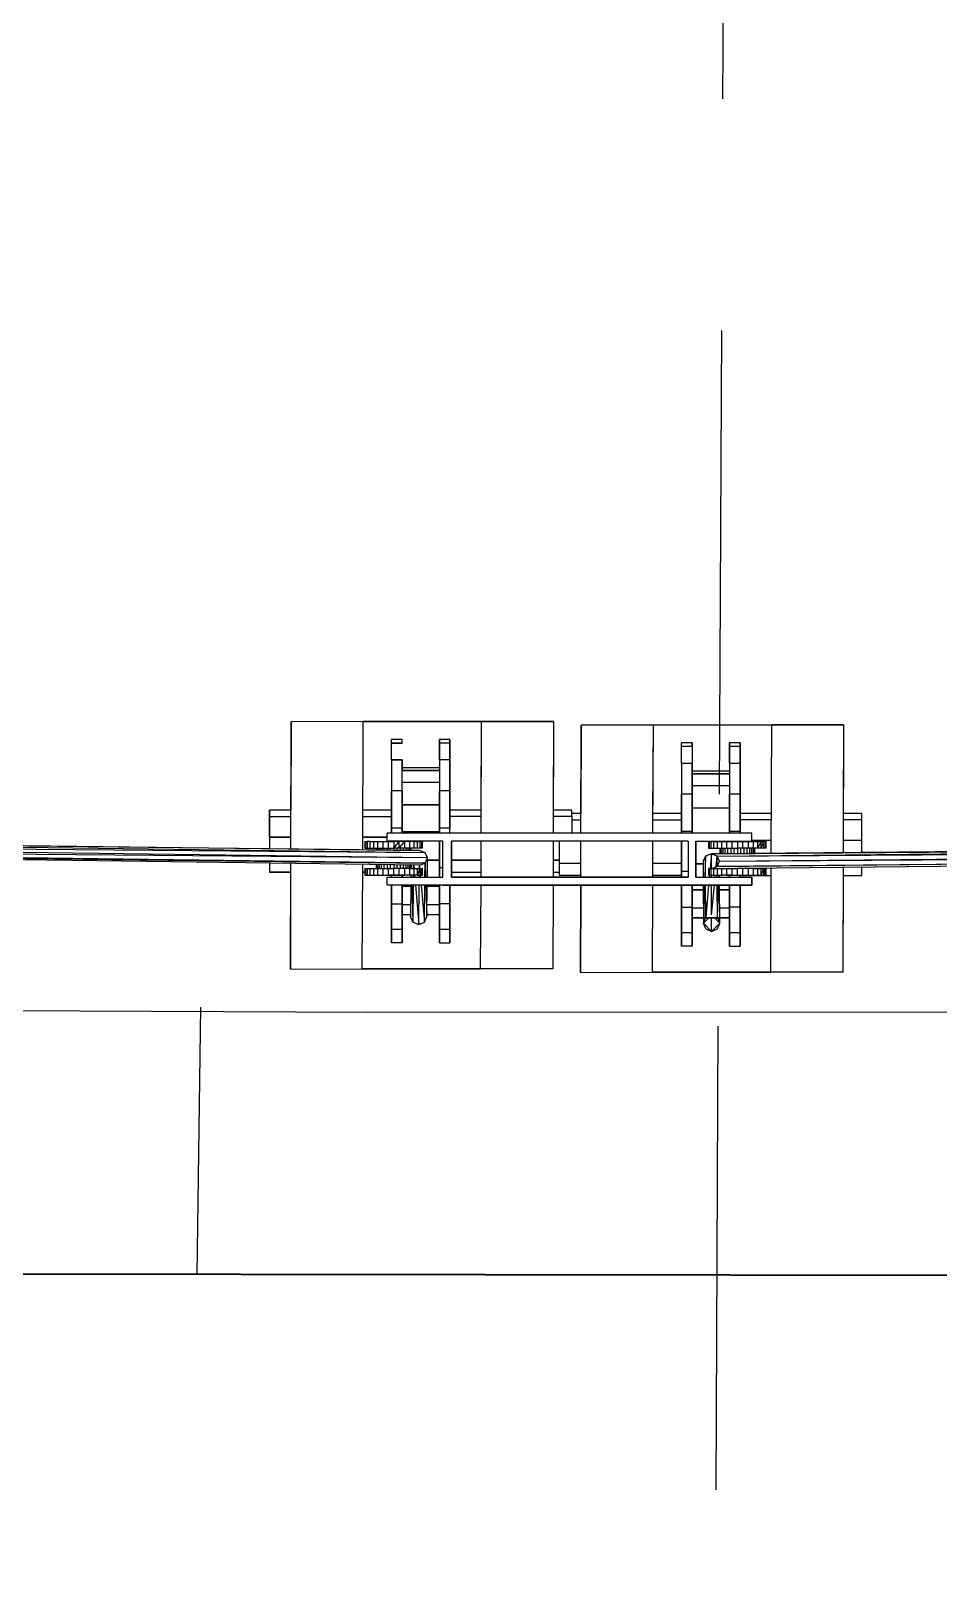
# Model space of a CAD drawing. Header units: millimetres. Extents: x -4997 to -4876, y -8737 to -8661.
# Drawn here: x -4939.133 to -4937.89, y -8709.144 to -8707.016 of the extents above; entities that cross this region are included whole.
import ezdxf

# ---------------------------------------------------------------- set-up
doc = ezdxf.new("R2010")
doc.units = ezdxf.units.MM
doc.header["$LTSCALE"] = 0.1
doc.linetypes.add('HIDDEN', pattern=[9.525, 6.35, -3.175])
for name, color, linetype in [('cobertura nova', 4, 'Continuous'), ('imagem', 7, 'Continuous'), ('layout cobertura', 251, 'Continuous'), ('visto', 9, 'Continuous')]:
    doc.layers.add(name, color=color, linetype=linetype)
doc.layers.add('coberturas', color=7, linetype='Continuous', lineweight=40)
picture_1 = doc.add_image_def('image1.jpg', size_in_pixel=(1920, 1080))

msp = doc.modelspace()

# ---------------------------------------------------------------- linework, layer by layer
at = {"layer": 'cobertura nova'}
for p, q in [((-4938.7773, -8708.1361), (-4938.7768, -8707.962)), ((-4938.7768, -8707.962), (-4938.7771, -8708.083)), ((-4938.6781, -8707.9618), (-4938.7768, -8707.962)), ((-4938.6787, -8708.1373), (-4938.6781, -8707.9618)), ((-4938.6781, -8707.9618), (-4938.516, -8707.9614)), ((-4938.516, -8707.9614), (-4938.6781, -8707.9618)), ((-4938.6781, -8707.9618), (-4938.516, -8707.9616)), ((-4938.5166, -8708.1146), (-4938.516, -8707.9616)), ((-4938.5165, -8708.083), (-4938.516, -8707.9616)), ((-4938.516, -8707.9614), (-4938.4176, -8707.9612)), ((-4938.4176, -8707.9612), (-4938.516, -8707.9614)), ((-4938.516, -8707.9616), (-4938.4176, -8707.9614)), ((-4938.4176, -8707.9614), (-4938.418, -8708.1146)), ((-4938.4176, -8707.9614), (-4938.418, -8708.083)), ((-4938.3801, -8708.1146), (-4938.3797, -8707.9666)), ((-4938.3797, -8707.9666), (-4938.38, -8708.0876)), ((-4938.2809, -8707.9664), (-4938.3797, -8707.9666)), ((-4938.2815, -8708.1146), (-4938.2809, -8707.9664)), ((-4938.2814, -8708.0876), (-4938.2809, -8707.9664)), ((-4938.2809, -8707.9664), (-4938.1189, -8707.9661)), ((-4938.1189, -8707.9661), (-4938.2809, -8707.9664)), ((-4938.2809, -8707.9664), (-4938.1189, -8707.9662)), ((-4938.1195, -8708.1422), (-4938.1189, -8707.9662)), ((-4938.1189, -8707.9661), (-4938.0205, -8707.9659)), ((-4938.0205, -8707.9659), (-4938.1189, -8707.9661)), ((-4938.1189, -8707.9662), (-4938.0205, -8707.966)), ((-4938.0205, -8707.966), (-4938.021, -8708.1412)), ((-4938.0205, -8707.966), (-4938.0208, -8708.0876)), ((-4938.6394, -8707.9913), (-4938.6394, -8707.9861)), ((-4938.6249, -8707.9861), (-4938.6394, -8707.9861)), ((-4938.6394, -8708.0143), (-4938.6394, -8707.9913)), ((-4938.6249, -8707.9913), (-4938.6394, -8707.9913)), ((-4938.6394, -8707.9913), (-4938.6249, -8707.9913)), ((-4938.6249, -8707.9913), (-4938.6249, -8707.9861)), ((-4938.6249, -8707.9913), (-4938.6249, -8707.9913)), ((-4938.6249, -8707.9913), (-4938.6249, -8707.9913)), ((-4938.5594, -8707.9861), (-4938.5738, -8707.9861)), ((-4938.5738, -8707.9913), (-4938.5738, -8707.9861)), ((-4938.5738, -8707.9861), (-4938.5738, -8707.9913)), ((-4938.5594, -8707.9913), (-4938.5738, -8707.9913)), ((-4938.5738, -8708.0143), (-4938.5738, -8707.9913)), ((-4938.5738, -8707.9913), (-4938.5738, -8708.0143)), ((-4938.5594, -8707.9861), (-4938.5594, -8707.9913)), ((-4938.5594, -8707.9913), (-4938.5594, -8707.9861)), ((-4938.5594, -8707.9913), (-4938.5594, -8708.0143)), ((-4938.5594, -8708.0143), (-4938.5594, -8707.9913)), ((-4938.2278, -8707.9908), (-4938.2422, -8707.9908)), ((-4938.2422, -8707.9959), (-4938.2422, -8707.9908)), ((-4938.2278, -8707.9959), (-4938.2422, -8707.9959)), ((-4938.2422, -8708.019), (-4938.2422, -8707.9959)), ((-4938.2278, -8707.9959), (-4938.2278, -8707.9908)), ((-4938.2278, -8707.9908), (-4938.2278, -8707.9959)), ((-4938.2278, -8707.9959), (-4938.2278, -8708.019)), ((-4938.1622, -8707.9908), (-4938.1767, -8707.9908)), ((-4938.1767, -8707.9959), (-4938.1767, -8707.9908)), ((-4938.1767, -8707.9908), (-4938.1767, -8707.9959)), ((-4938.1767, -8707.9908), (-4938.1767, -8707.9908)), ((-4938.1622, -8707.9959), (-4938.1767, -8707.9959)), ((-4938.1767, -8708.019), (-4938.1767, -8707.9959)), ((-4938.1767, -8707.9959), (-4938.1767, -8708.019)), ((-4938.1622, -8707.9908), (-4938.1622, -8707.9959)), ((-4938.1622, -8707.9959), (-4938.1622, -8707.9908)), ((-4938.1622, -8707.9959), (-4938.1622, -8708.019)), ((-4938.1622, -8708.019), (-4938.1622, -8707.9959)), ((-4938.6394, -8708.0143), (-4938.6394, -8708.0564)), ((-4938.6249, -8708.0143), (-4938.6394, -8708.0143)), ((-4938.6394, -8708.0143), (-4938.6249, -8708.0143)), ((-4938.6249, -8708.0249), (-4938.6249, -8708.0143)), ((-4938.6249, -8708.0143), (-4938.6249, -8708.0249)), ((-4938.6249, -8708.0564), (-4938.6249, -8708.0143)), ((-4938.5594, -8708.0143), (-4938.5738, -8708.0143)), ((-4938.5738, -8708.0143), (-4938.5738, -8708.0564)), ((-4938.5594, -8708.0143), (-4938.5594, -8708.0564)), ((-4938.5594, -8708.0564), (-4938.5594, -8708.0143)), ((-4938.2278, -8708.019), (-4938.2422, -8708.019)), ((-4938.2422, -8708.019), (-4938.2422, -8708.061)), ((-4938.2278, -8708.019), (-4938.2278, -8708.0295)), ((-4938.2278, -8708.061), (-4938.2278, -8708.019)), ((-4938.2278, -8708.019), (-4938.2278, -8708.061)), ((-4938.1622, -8708.019), (-4938.1767, -8708.019)), ((-4938.1767, -8708.019), (-4938.1767, -8708.061)), ((-4938.1622, -8708.019), (-4938.1622, -8708.061)), ((-4938.1622, -8708.061), (-4938.1622, -8708.019)), ((-4938.6394, -8708.0395), (-4938.6394, -8708.083)), ((-4938.5738, -8708.0249), (-4938.6249, -8708.0249)), ((-4938.6249, -8708.0286), (-4938.6249, -8708.0249)), ((-4938.6249, -8708.0249), (-4938.6249, -8708.0286)), ((-4938.5738, -8708.0286), (-4938.6249, -8708.0286)), ((-4938.6249, -8708.0379), (-4938.6249, -8708.0286)), ((-4938.6249, -8708.0286), (-4938.5738, -8708.0286)), ((-4938.2422, -8708.0441), (-4938.2422, -8708.0876)), ((-4938.1767, -8708.0295), (-4938.2278, -8708.0295)), ((-4938.2278, -8708.0295), (-4938.2278, -8708.0344)), ((-4938.2278, -8708.0332), (-4938.2278, -8708.0295)), ((-4938.2278, -8708.0295), (-4938.2278, -8708.0332)), ((-4938.1767, -8708.0332), (-4938.2278, -8708.0332)), ((-4938.2278, -8708.0425), (-4938.2278, -8708.0332)), ((-4938.2278, -8708.0332), (-4938.1767, -8708.0332)), ((-4938.6394, -8708.0564), (-4938.6394, -8708.1076)), ((-4938.6249, -8708.0564), (-4938.6394, -8708.0564)), ((-4938.6394, -8708.1076), (-4938.6394, -8708.0564)), ((-4938.5738, -8708.0452), (-4938.6249, -8708.0452)), ((-4938.6249, -8708.1076), (-4938.6249, -8708.0564)), ((-4938.6249, -8708.0564), (-4938.6249, -8708.1076)), ((-4938.5738, -8708.0452), (-4938.5738, -8708.0756)), ((-4938.5738, -8708.0564), (-4938.5738, -8708.1076)), ((-4938.5594, -8708.0564), (-4938.5738, -8708.0564)), ((-4938.5738, -8708.1076), (-4938.5738, -8708.0564)), ((-4938.5738, -8708.0634), (-4938.5738, -8708.0634)), ((-4938.5594, -8708.0564), (-4938.5594, -8708.1076)), ((-4938.5594, -8708.1076), (-4938.5594, -8708.0564)), ((-4938.2422, -8708.061), (-4938.2422, -8708.1122)), ((-4938.2278, -8708.061), (-4938.2422, -8708.061)), ((-4938.2422, -8708.1122), (-4938.2422, -8708.061)), ((-4938.1767, -8708.0499), (-4938.2278, -8708.0499)), ((-4938.2278, -8708.1122), (-4938.2278, -8708.061)), ((-4938.2278, -8708.061), (-4938.2278, -8708.1122)), ((-4938.1767, -8708.0499), (-4938.1767, -8708.0802)), ((-4938.1767, -8708.059), (-4938.1767, -8708.0935)), ((-4938.1767, -8708.061), (-4938.1767, -8708.1122)), ((-4938.1622, -8708.061), (-4938.1767, -8708.061)), ((-4938.1767, -8708.1122), (-4938.1767, -8708.061)), ((-4938.1622, -8708.061), (-4938.1622, -8708.1122)), ((-4938.1622, -8708.1122), (-4938.1622, -8708.061)), ((-4938.8064, -8708.0992), (-4938.8064, -8708.083)), ((-4938.8064, -8708.083), (-4938.8064, -8708.0916)), ((-4938.8064, -8708.0916), (-4938.8064, -8708.083)), ((-4938.7771, -8708.083), (-4938.8064, -8708.083)), ((-4938.6394, -8708.083), (-4938.6785, -8708.083)), ((-4938.5738, -8708.0756), (-4938.6249, -8708.0756)), ((-4938.6249, -8708.0756), (-4938.5738, -8708.0756)), ((-4938.5738, -8708.0756), (-4938.5738, -8708.1076)), ((-4938.5165, -8708.083), (-4938.5594, -8708.083)), ((-4938.5594, -8708.0916), (-4938.5594, -8708.083)), ((-4938.3927, -8708.083), (-4938.418, -8708.083)), ((-4938.3927, -8708.0916), (-4938.3927, -8708.083)), ((-4938.1767, -8708.0802), (-4938.2278, -8708.0802)), ((-4938.1767, -8708.0802), (-4938.1767, -8708.1122)), ((-4938.8064, -8708.0916), (-4938.8064, -8708.1199)), ((-4938.8064, -8708.0916), (-4938.7772, -8708.0916)), ((-4938.8064, -8708.1199), (-4938.8064, -8708.0992)), ((-4938.6786, -8708.0916), (-4938.6394, -8708.0916)), ((-4938.6394, -8708.1146), (-4938.6394, -8708.1076)), ((-4938.6249, -8708.1076), (-4938.6394, -8708.1076)), ((-4938.6394, -8708.1076), (-4938.6394, -8708.1146)), ((-4938.6249, -8708.1076), (-4938.6249, -8708.1146)), ((-4938.6249, -8708.1146), (-4938.6249, -8708.1076)), ((-4938.5738, -8708.1076), (-4938.5738, -8708.1146)), ((-4938.5594, -8708.1076), (-4938.5738, -8708.1076)), ((-4938.5738, -8708.1146), (-4938.5738, -8708.1076)), ((-4938.5165, -8708.0916), (-4938.5594, -8708.0916)), ((-4938.5594, -8708.1146), (-4938.5594, -8708.0916)), ((-4938.5594, -8708.1146), (-4938.5594, -8708.1076)), ((-4938.3927, -8708.0916), (-4938.418, -8708.0916)), ((-4938.38, -8708.0876), (-4938.3927, -8708.0876)), ((-4938.3927, -8708.0916), (-4938.3927, -8708.1146)), ((-4938.3927, -8708.0962), (-4938.38, -8708.0962)), ((-4938.2422, -8708.0876), (-4938.2814, -8708.0876)), ((-4938.2814, -8708.0962), (-4938.2422, -8708.0962)), ((-4938.2422, -8708.093), (-4938.2422, -8708.0962)), ((-4938.2422, -8708.0962), (-4938.2422, -8708.1122)), ((-4938.1767, -8708.0935), (-4938.1767, -8708.0935)), ((-4938.1193, -8708.0876), (-4938.1622, -8708.0876)), ((-4938.1622, -8708.0962), (-4938.1622, -8708.0876)), ((-4938.1194, -8708.0962), (-4938.1622, -8708.0962)), ((-4938.1622, -8708.1146), (-4938.1622, -8708.0962)), ((-4937.9956, -8708.0876), (-4938.0208, -8708.0876)), ((-4937.9956, -8708.0962), (-4938.0208, -8708.0962)), ((-4937.9956, -8708.0962), (-4937.9956, -8708.0876)), ((-4937.9956, -8708.1246), (-4937.9956, -8708.0962)), ((-4939.9848, -8708.1204), (-4938.6012, -8708.1383)), ((-4938.6012, -8708.1383), (-4939.9848, -8708.1229)), ((-4938.5933, -8708.1413), (-4939.9848, -8708.1232)), ((-4938.5933, -8708.1413), (-4939.9848, -8708.1294)), ((-4938.59, -8708.1483), (-4939.9848, -8708.13)), ((-4938.8064, -8708.1199), (-4938.8064, -8708.1357)), ((-4938.7772, -8708.1199), (-4938.8064, -8708.1199)), ((-4938.8064, -8708.1199), (-4938.7772, -8708.1199)), ((-4938.6455, -8708.1199), (-4938.6787, -8708.1199)), ((-4938.6787, -8708.1199), (-4938.6455, -8708.1199)), ((-4938.6758, -8708.1261), (-4938.675, -8708.1261)), ((-4938.6758, -8708.1261), (-4938.6758, -8708.1352)), ((-4938.675, -8708.1261), (-4938.6728, -8708.1261)), ((-4938.675, -8708.1261), (-4938.675, -8708.1352)), ((-4938.6691, -8708.1261), (-4938.6728, -8708.1261)), ((-4938.6728, -8708.1261), (-4938.6728, -8708.1352)), ((-4938.6691, -8708.1261), (-4938.6642, -8708.1261)), ((-4938.6691, -8708.1261), (-4938.6691, -8708.1352)), ((-4938.6642, -8708.1261), (-4938.6583, -8708.1261)), ((-4938.6642, -8708.1261), (-4938.6642, -8708.1352)), ((-4938.6583, -8708.1261), (-4938.6514, -8708.1261)), ((-4938.6583, -8708.1261), (-4938.6583, -8708.1352)), ((-4938.6514, -8708.1261), (-4938.644, -8708.1261)), ((-4938.6514, -8708.1261), (-4938.6514, -8708.1352)), ((-4938.5689, -8708.1146), (-4938.6455, -8708.1146)), ((-4938.6455, -8708.1254), (-4938.6455, -8708.1146)), ((-4938.5689, -8708.1254), (-4938.6455, -8708.1254)), ((-4938.644, -8708.1261), (-4938.6363, -8708.1261)), ((-4938.6287, -8708.1261), (-4938.644, -8708.1261)), ((-4938.644, -8708.1261), (-4938.644, -8708.1352)), ((-4938.6394, -8708.1261), (-4938.6394, -8708.1254)), ((-4938.6394, -8708.1254), (-4938.6394, -8708.1261)), ((-4938.6363, -8708.1352), (-4938.6287, -8708.1261)), ((-4938.6363, -8708.1261), (-4938.6363, -8708.1352)), ((-4938.6287, -8708.1261), (-4938.6363, -8708.1261)), ((-4938.6287, -8708.1352), (-4938.6213, -8708.1261)), ((-4938.6287, -8708.1352), (-4938.6287, -8708.1261)), ((-4938.6213, -8708.1261), (-4938.6287, -8708.1261)), ((-4938.5738, -8708.1125), (-4938.6249, -8708.1125)), ((-4938.6249, -8708.1146), (-4938.6249, -8708.1125)), ((-4938.6249, -8708.1261), (-4938.6249, -8708.1254)), ((-4938.6249, -8708.1254), (-4938.6249, -8708.1261)), ((-4938.6249, -8708.1261), (-4938.6249, -8708.1254)), ((-4938.6213, -8708.1352), (-4938.6213, -8708.1261)), ((-4938.6144, -8708.1261), (-4938.6213, -8708.1261)), ((-4938.6085, -8708.1261), (-4938.6144, -8708.1261)), ((-4938.6144, -8708.1352), (-4938.6144, -8708.1261)), ((-4938.6085, -8708.1261), (-4938.6036, -8708.1261)), ((-4938.6085, -8708.1352), (-4938.6085, -8708.1261)), ((-4938.6036, -8708.1261), (-4938.5999, -8708.1261)), ((-4938.6036, -8708.1352), (-4938.6036, -8708.1261)), ((-4938.5977, -8708.1261), (-4938.5999, -8708.1261)), ((-4938.5999, -8708.1352), (-4938.5999, -8708.1261)), ((-4938.5969, -8708.1261), (-4938.5977, -8708.1261)), ((-4938.5977, -8708.1352), (-4938.5977, -8708.1261)), ((-4938.5969, -8708.1352), (-4938.5969, -8708.1261)), ((-4938.5738, -8708.1125), (-4938.5738, -8708.1146)), ((-4938.5738, -8708.1254), (-4938.5738, -8708.1618)), ((-4938.5738, -8708.1618), (-4938.5738, -8708.1254)), ((-4938.5738, -8708.1254), (-4938.5738, -8708.1517)), ((-4938.5572, -8708.1146), (-4938.5689, -8708.1146)), ((-4938.5689, -8708.1748), (-4938.5689, -8708.1254)), ((-4938.233, -8708.1146), (-4938.5572, -8708.1146)), ((-4938.5572, -8708.1748), (-4938.5572, -8708.1254)), ((-4938.233, -8708.1254), (-4938.5572, -8708.1254)), ((-4938.5572, -8708.1254), (-4938.5572, -8708.1748)), ((-4938.5168, -8708.1748), (-4938.5166, -8708.1254)), ((-4938.4181, -8708.1254), (-4938.4182, -8708.1748)), ((-4938.4093, -8708.1561), (-4938.4093, -8708.1254)), ((-4938.3802, -8708.1748), (-4938.3801, -8708.1254)), ((-4938.2817, -8708.1748), (-4938.2815, -8708.1254)), ((-4938.2422, -8708.1122), (-4938.2422, -8708.1146)), ((-4938.2278, -8708.1122), (-4938.2422, -8708.1122)), ((-4938.2422, -8708.1146), (-4938.2422, -8708.1122)), ((-4938.2422, -8708.1254), (-4938.2422, -8708.1665)), ((-4938.2422, -8708.1665), (-4938.2422, -8708.1254)), ((-4938.2228, -8708.1146), (-4938.233, -8708.1146)), ((-4938.233, -8708.1254), (-4938.233, -8708.1748)), ((-4938.2278, -8708.1146), (-4938.2278, -8708.1122)), ((-4938.2278, -8708.1122), (-4938.2278, -8708.1146)), ((-4938.1461, -8708.1146), (-4938.2228, -8708.1146)), ((-4938.1461, -8708.1146), (-4938.2228, -8708.1146)), ((-4938.2228, -8708.1748), (-4938.2228, -8708.1254)), ((-4938.2228, -8708.1254), (-4938.1461, -8708.1254)), ((-4938.2228, -8708.1254), (-4938.1461, -8708.1254)), ((-4938.2228, -8708.1254), (-4938.2228, -8708.1748)), ((-4938.2053, -8708.1261), (-4938.2045, -8708.1261)), ((-4938.2053, -8708.1261), (-4938.2053, -8708.1352)), ((-4938.2045, -8708.1261), (-4938.2023, -8708.1261)), ((-4938.2045, -8708.1261), (-4938.2045, -8708.1352)), ((-4938.1986, -8708.1261), (-4938.2023, -8708.1261)), ((-4938.2023, -8708.1261), (-4938.2023, -8708.1352)), ((-4936.2743, -8708.1245), (-4938.2015, -8708.143)), ((-4938.2015, -8708.143), (-4936.2743, -8708.1273)), ((-4938.1986, -8708.1261), (-4938.1294, -8708.1261)), ((-4938.1986, -8708.1261), (-4938.1331, -8708.1261)), ((-4938.1986, -8708.1261), (-4938.1986, -8708.1352)), ((-4938.1937, -8708.1261), (-4938.1937, -8708.1352)), ((-4938.1936, -8708.1459), (-4936.2743, -8708.1275)), ((-4938.1877, -8708.1261), (-4938.1877, -8708.1352)), ((-4938.1809, -8708.1261), (-4938.1809, -8708.1352)), ((-4938.1767, -8708.1122), (-4938.1767, -8708.1146)), ((-4938.1622, -8708.1122), (-4938.1767, -8708.1122)), ((-4938.1767, -8708.1146), (-4938.1767, -8708.1122)), ((-4938.1767, -8708.1254), (-4938.1767, -8708.1261)), ((-4938.1767, -8708.1261), (-4938.1767, -8708.1254)), ((-4938.1735, -8708.1261), (-4938.1735, -8708.1352)), ((-4938.1658, -8708.1261), (-4938.1658, -8708.1352)), ((-4938.1622, -8708.1146), (-4938.1622, -8708.1122)), ((-4938.1622, -8708.1261), (-4938.1622, -8708.1254)), ((-4938.1582, -8708.1352), (-4938.1582, -8708.1261)), ((-4938.1508, -8708.1352), (-4938.1508, -8708.1261)), ((-4938.1461, -8708.1254), (-4938.1461, -8708.1146)), ((-4938.1461, -8708.1254), (-4938.1461, -8708.1146)), ((-4938.1195, -8708.1246), (-4938.1461, -8708.1246)), ((-4938.1439, -8708.1352), (-4938.1439, -8708.1261)), ((-4938.138, -8708.1352), (-4938.1331, -8708.1261)), ((-4938.138, -8708.1352), (-4938.138, -8708.1261)), ((-4938.1331, -8708.1352), (-4938.1294, -8708.1261)), ((-4938.1331, -8708.1352), (-4938.1331, -8708.1261)), ((-4938.1331, -8708.1261), (-4938.1294, -8708.1261)), ((-4938.1272, -8708.1261), (-4938.1294, -8708.1261)), ((-4938.1294, -8708.1352), (-4938.1294, -8708.1261)), ((-4938.1264, -8708.1261), (-4938.1272, -8708.1261)), ((-4938.1272, -8708.1352), (-4938.1272, -8708.1261)), ((-4938.1264, -8708.1352), (-4938.1264, -8708.1261)), ((-4937.9956, -8708.1246), (-4938.0209, -8708.1246)), ((-4937.9956, -8708.141), (-4937.9956, -8708.1246)), ((-4938.59, -8708.1483), (-4939.9848, -8708.1363)), ((-4938.5933, -8708.1554), (-4939.9848, -8708.1369)), ((-4939.9848, -8708.1396), (-4938.5933, -8708.1554)), ((-4938.6012, -8708.1584), (-4939.9848, -8708.1399)), ((-4938.6758, -8708.1352), (-4938.675, -8708.1352)), ((-4938.675, -8708.1352), (-4938.6728, -8708.1352)), ((-4938.6728, -8708.1352), (-4938.6691, -8708.1352)), ((-4938.6691, -8708.1352), (-4938.6642, -8708.1352)), ((-4938.6642, -8708.1352), (-4938.6603, -8708.1352)), ((-4938.6603, -8708.1352), (-4938.6599, -8708.1352)), ((-4938.6603, -8708.1352), (-4938.6603, -8708.1376)), ((-4938.6599, -8708.1352), (-4938.6585, -8708.1352)), ((-4938.6599, -8708.1352), (-4938.6599, -8708.1376)), ((-4938.6585, -8708.1352), (-4938.6563, -8708.1352)), ((-4938.6585, -8708.1352), (-4938.6585, -8708.1376)), ((-4938.6563, -8708.1352), (-4938.6533, -8708.1352)), ((-4938.6563, -8708.1352), (-4938.6563, -8708.1376)), ((-4938.6533, -8708.1352), (-4938.6497, -8708.1352)), ((-4938.6533, -8708.1352), (-4938.6533, -8708.1377)), ((-4938.6497, -8708.1352), (-4938.6455, -8708.1352)), ((-4938.6497, -8708.1352), (-4938.6497, -8708.1377)), ((-4938.6455, -8708.1352), (-4938.641, -8708.1352)), ((-4938.6455, -8708.1352), (-4938.6455, -8708.1378)), ((-4938.641, -8708.1352), (-4938.6363, -8708.1352)), ((-4938.641, -8708.1352), (-4938.641, -8708.1378)), ((-4938.6317, -8708.1352), (-4938.6363, -8708.1352)), ((-4938.6363, -8708.1352), (-4938.6363, -8708.1379)), ((-4938.6272, -8708.1352), (-4938.6317, -8708.1352)), ((-4938.6317, -8708.1379), (-4938.6317, -8708.1352)), ((-4938.623, -8708.1352), (-4938.6272, -8708.1352)), ((-4938.6272, -8708.138), (-4938.6272, -8708.1352)), ((-4938.6194, -8708.1352), (-4938.623, -8708.1352)), ((-4938.623, -8708.138), (-4938.623, -8708.1352)), ((-4938.6164, -8708.1352), (-4938.6194, -8708.1352)), ((-4938.6194, -8708.1381), (-4938.6194, -8708.1352)), ((-4938.6142, -8708.1352), (-4938.6164, -8708.1352)), ((-4938.6164, -8708.1381), (-4938.6164, -8708.1352)), ((-4938.6128, -8708.1352), (-4938.6142, -8708.1352)), ((-4938.6142, -8708.1382), (-4938.6142, -8708.1352)), ((-4938.6124, -8708.1352), (-4938.6128, -8708.1352)), ((-4938.6128, -8708.1382), (-4938.6128, -8708.1352)), ((-4938.6085, -8708.1352), (-4938.6124, -8708.1352)), ((-4938.6124, -8708.1382), (-4938.6124, -8708.1352)), ((-4938.6036, -8708.1352), (-4938.6085, -8708.1352)), ((-4938.5999, -8708.1352), (-4938.6036, -8708.1352)), ((-4938.5933, -8708.1413), (-4938.6012, -8708.1383)), ((-4938.5977, -8708.1352), (-4938.5999, -8708.1352)), ((-4938.5969, -8708.1352), (-4938.5977, -8708.1352)), ((-4938.59, -8708.1483), (-4938.5933, -8708.1413)), ((-4938.5933, -8708.1554), (-4938.59, -8708.1483)), ((-4938.5902, -8708.1748), (-4938.59, -8708.1483)), ((-4938.2095, -8708.1459), (-4938.2128, -8708.153)), ((-4938.2095, -8708.1459), (-4938.2104, -8708.1748)), ((-4938.2015, -8708.143), (-4938.2095, -8708.1459)), ((-4938.2093, -8708.1748), (-4938.2095, -8708.1459)), ((-4938.2053, -8708.1352), (-4938.2045, -8708.1352)), ((-4938.2045, -8708.1352), (-4938.2023, -8708.1352)), ((-4938.2015, -8708.143), (-4938.2033, -8708.1631)), ((-4938.2023, -8708.1352), (-4938.1986, -8708.1352)), ((-4938.1936, -8708.1459), (-4938.2015, -8708.143)), ((-4938.2014, -8708.1629), (-4938.2015, -8708.143)), ((-4938.2015, -8708.163), (-4936.2743, -8708.144)), ((-4938.1986, -8708.1352), (-4938.1937, -8708.1352)), ((-4938.1949, -8708.1606), (-4938.1936, -8708.1459)), ((-4938.1937, -8708.1352), (-4938.1898, -8708.1352)), ((-4938.1936, -8708.1459), (-4936.2743, -8708.1339)), ((-4938.1936, -8708.1601), (-4936.2743, -8708.1412)), ((-4936.2743, -8708.1438), (-4938.1936, -8708.1601)), ((-4938.1903, -8708.153), (-4938.1936, -8708.1459)), ((-4938.1935, -8708.1599), (-4938.1936, -8708.1459)), ((-4938.1903, -8708.153), (-4936.2743, -8708.1344)), ((-4938.1903, -8708.153), (-4936.2743, -8708.1407)), ((-4938.1898, -8708.1352), (-4938.1894, -8708.1352)), ((-4938.1898, -8708.1352), (-4938.1898, -8708.1428)), ((-4938.1894, -8708.1352), (-4938.188, -8708.1352)), ((-4938.1894, -8708.1352), (-4938.1894, -8708.1428)), ((-4938.188, -8708.1352), (-4938.1858, -8708.1352)), ((-4938.188, -8708.1352), (-4938.188, -8708.1428)), ((-4938.1858, -8708.1352), (-4938.1828, -8708.1352)), ((-4938.1858, -8708.1352), (-4938.1858, -8708.1428)), ((-4938.1828, -8708.1352), (-4938.1792, -8708.1352)), ((-4938.1828, -8708.1352), (-4938.1828, -8708.1428)), ((-4938.1792, -8708.1352), (-4938.175, -8708.1352)), ((-4938.1792, -8708.1352), (-4938.1792, -8708.1427)), ((-4938.175, -8708.1352), (-4938.1705, -8708.1352)), ((-4938.175, -8708.1352), (-4938.175, -8708.1427)), ((-4938.1705, -8708.1352), (-4938.1658, -8708.1352)), ((-4938.1705, -8708.1352), (-4938.1705, -8708.1427)), ((-4938.1612, -8708.1352), (-4938.1658, -8708.1352)), ((-4938.1658, -8708.1352), (-4938.1658, -8708.1426)), ((-4938.1567, -8708.1352), (-4938.1612, -8708.1352)), ((-4938.1612, -8708.1426), (-4938.1612, -8708.1352)), ((-4938.1525, -8708.1352), (-4938.1567, -8708.1352)), ((-4938.1567, -8708.1425), (-4938.1567, -8708.1352)), ((-4938.1489, -8708.1352), (-4938.1525, -8708.1352)), ((-4938.1525, -8708.1425), (-4938.1525, -8708.1352)), ((-4938.1459, -8708.1352), (-4938.1489, -8708.1352)), ((-4938.1489, -8708.1425), (-4938.1489, -8708.1352)), ((-4938.1437, -8708.1352), (-4938.1459, -8708.1352)), ((-4938.1459, -8708.1424), (-4938.1459, -8708.1352)), ((-4938.1423, -8708.1352), (-4938.1437, -8708.1352)), ((-4938.1437, -8708.1424), (-4938.1437, -8708.1352)), ((-4938.1419, -8708.1352), (-4938.1423, -8708.1352)), ((-4938.1423, -8708.1424), (-4938.1423, -8708.1352)), ((-4938.138, -8708.1352), (-4938.1419, -8708.1352)), ((-4938.1419, -8708.1424), (-4938.1419, -8708.1352)), ((-4938.1331, -8708.1352), (-4938.138, -8708.1352)), ((-4938.1294, -8708.1352), (-4938.1331, -8708.1352)), ((-4938.1272, -8708.1352), (-4938.1294, -8708.1352)), ((-4938.1264, -8708.1352), (-4938.1272, -8708.1352)), ((-4938.8064, -8708.1556), (-4938.8064, -8708.1677)), ((-4938.8064, -8708.1677), (-4938.7774, -8708.1677)), ((-4938.8064, -8708.1677), (-4938.8064, -8708.1677)), ((-4938.8064, -8708.1677), (-4938.8064, -8708.1677)), ((-4938.7774, -8708.1677), (-4938.8064, -8708.1677)), ((-4938.7777, -8708.3007), (-4938.7773, -8708.156)), ((-4938.7774, -8708.1677), (-4938.7777, -8708.3007)), ((-4938.6793, -8708.3005), (-4938.6788, -8708.1573)), ((-4938.6788, -8708.1677), (-4938.6758, -8708.1677)), ((-4938.6758, -8708.1677), (-4938.6788, -8708.1677)), ((-4938.6758, -8708.1631), (-4938.675, -8708.1631)), ((-4938.6758, -8708.1631), (-4938.6758, -8708.1722)), ((-4938.6758, -8708.1722), (-4938.675, -8708.1722)), ((-4938.675, -8708.1631), (-4938.6728, -8708.1631)), ((-4938.675, -8708.1631), (-4938.675, -8708.1722)), ((-4938.675, -8708.1722), (-4938.6728, -8708.1722)), ((-4938.6728, -8708.1631), (-4938.6691, -8708.1631)), ((-4938.6728, -8708.1631), (-4938.6728, -8708.1722)), ((-4938.6728, -8708.1722), (-4938.6691, -8708.1722)), ((-4938.6691, -8708.1631), (-4938.6642, -8708.1631)), ((-4938.6691, -8708.1631), (-4938.6691, -8708.1722)), ((-4938.6691, -8708.1722), (-4938.6642, -8708.1722)), ((-4938.6642, -8708.1631), (-4938.6603, -8708.1631)), ((-4938.6642, -8708.1631), (-4938.6642, -8708.1722)), ((-4938.6642, -8708.1722), (-4938.6583, -8708.1722)), ((-4938.6603, -8708.1576), (-4938.6603, -8708.1631)), ((-4938.6603, -8708.1631), (-4938.6599, -8708.1631)), ((-4938.6599, -8708.1576), (-4938.6599, -8708.1631)), ((-4938.6599, -8708.1631), (-4938.6585, -8708.1631)), ((-4938.6585, -8708.1576), (-4938.6585, -8708.1631)), ((-4938.6585, -8708.1631), (-4938.6563, -8708.1631)), ((-4938.6583, -8708.1631), (-4938.6583, -8708.1722)), ((-4938.6583, -8708.1722), (-4938.6514, -8708.1722)), ((-4938.6563, -8708.1576), (-4938.6563, -8708.1631)), ((-4938.6563, -8708.1631), (-4938.6533, -8708.1631)), ((-4938.6533, -8708.1577), (-4938.6533, -8708.1631)), ((-4938.6533, -8708.1631), (-4938.6497, -8708.1631)), ((-4938.6514, -8708.1631), (-4938.6514, -8708.1722)), ((-4938.6514, -8708.1722), (-4938.6403, -8708.1722)), ((-4938.6514, -8708.1722), (-4938.644, -8708.1722)), ((-4938.6497, -8708.1577), (-4938.6497, -8708.1631)), ((-4938.6497, -8708.1631), (-4938.6455, -8708.1631)), ((-4938.6455, -8708.1578), (-4938.6455, -8708.1631)), ((-4938.6455, -8708.1631), (-4938.641, -8708.1631)), ((-4938.644, -8708.1631), (-4938.644, -8708.1722)), ((-4938.6287, -8708.1722), (-4938.644, -8708.1722)), ((-4938.644, -8708.1722), (-4938.6213, -8708.1722)), ((-4938.644, -8708.1722), (-4938.6363, -8708.1722)), ((-4938.641, -8708.1578), (-4938.641, -8708.1631)), ((-4938.641, -8708.1631), (-4938.6363, -8708.1631)), ((-4938.6394, -8708.1722), (-4938.6394, -8708.1748)), ((-4938.6394, -8708.1748), (-4938.6394, -8708.1722)), ((-4938.6394, -8708.1722), (-4938.6394, -8708.1748)), ((-4938.6363, -8708.1579), (-4938.6363, -8708.1631)), ((-4938.6317, -8708.1631), (-4938.6363, -8708.1631)), ((-4938.6363, -8708.1722), (-4938.6363, -8708.1631)), ((-4938.6363, -8708.1722), (-4938.6287, -8708.1722)), ((-4938.6317, -8708.1631), (-4938.6317, -8708.158)), ((-4938.6272, -8708.1631), (-4938.6317, -8708.1631)), ((-4938.6287, -8708.1722), (-4938.6287, -8708.1631)), ((-4938.6213, -8708.1722), (-4938.6287, -8708.1722)), ((-4938.6272, -8708.1631), (-4938.6272, -8708.158)), ((-4938.623, -8708.1631), (-4938.6272, -8708.1631)), ((-4938.6249, -8708.1722), (-4938.6249, -8708.1748)), ((-4938.6249, -8708.1748), (-4938.6249, -8708.1722)), ((-4938.623, -8708.1631), (-4938.623, -8708.1581)), ((-4938.6194, -8708.1631), (-4938.623, -8708.1631)), ((-4938.6213, -8708.1722), (-4938.6213, -8708.1631)), ((-4938.6144, -8708.1722), (-4938.6213, -8708.1722)), ((-4938.6194, -8708.1631), (-4938.6194, -8708.1581)), ((-4938.6164, -8708.1631), (-4938.6194, -8708.1631)), ((-4938.6164, -8708.1631), (-4938.6164, -8708.1582)), ((-4938.6142, -8708.1631), (-4938.6164, -8708.1631)), ((-4938.6144, -8708.1722), (-4938.6144, -8708.1631)), ((-4938.6085, -8708.1722), (-4938.6144, -8708.1722)), ((-4938.6142, -8708.1631), (-4938.6142, -8708.1582)), ((-4938.6128, -8708.1631), (-4938.6142, -8708.1631)), ((-4938.6128, -8708.1631), (-4938.6128, -8708.1582)), ((-4938.6128, -8708.1631), (-4938.6124, -8708.1631)), ((-4938.6127, -8708.1722), (-4938.6127, -8708.1748)), ((-4938.6124, -8708.1631), (-4938.6085, -8708.1631)), ((-4938.6122, -8708.1582), (-4938.612, -8708.1631)), ((-4938.6118, -8708.1722), (-4938.6117, -8708.1748)), ((-4938.6093, -8708.1722), (-4938.6094, -8708.1748)), ((-4938.6092, -8708.1583), (-4938.6092, -8708.1631)), ((-4938.6089, -8708.1583), (-4938.6085, -8708.1631)), ((-4938.6085, -8708.1631), (-4938.6036, -8708.1631)), ((-4938.6085, -8708.1722), (-4938.6085, -8708.1631)), ((-4938.6036, -8708.1722), (-4938.6085, -8708.1722)), ((-4938.6077, -8708.1722), (-4938.6075, -8708.1748)), ((-4938.6036, -8708.1722), (-4938.5999, -8708.1631)), ((-4938.6036, -8708.1722), (-4938.6036, -8708.1631)), ((-4938.6036, -8708.1631), (-4938.5999, -8708.1631)), ((-4938.6036, -8708.1722), (-4938.5999, -8708.1722)), ((-4938.6014, -8708.1748), (-4938.6013, -8708.1722)), ((-4938.6013, -8708.1631), (-4938.6012, -8708.1584)), ((-4938.6012, -8708.1584), (-4938.5933, -8708.1554)), ((-4938.6012, -8708.1584), (-4938.6008, -8708.1631)), ((-4938.5999, -8708.1722), (-4938.5977, -8708.1631)), ((-4938.5999, -8708.1722), (-4938.5999, -8708.1631)), ((-4938.5999, -8708.1631), (-4938.5977, -8708.1631)), ((-4938.5977, -8708.1722), (-4938.5999, -8708.1722)), ((-4938.5999, -8708.1722), (-4938.5997, -8708.1748)), ((-4938.5977, -8708.1722), (-4938.5969, -8708.1631)), ((-4938.5977, -8708.1722), (-4938.5977, -8708.1631)), ((-4938.5977, -8708.1631), (-4938.5969, -8708.1631)), ((-4938.5977, -8708.1722), (-4938.5969, -8708.1722)), ((-4938.5969, -8708.1722), (-4938.5969, -8708.1631)), ((-4938.5935, -8708.1748), (-4938.5933, -8708.1554)), ((-4938.5933, -8708.1554), (-4938.5926, -8708.1748)), ((-4938.5738, -8708.1517), (-4938.59, -8708.1517)), ((-4938.59, -8708.1517), (-4938.5738, -8708.1517)), ((-4938.5738, -8708.1517), (-4938.5738, -8708.1748)), ((-4938.5738, -8708.1618), (-4938.5738, -8708.1748)), ((-4938.5689, -8708.1618), (-4938.5738, -8708.1618)), ((-4938.5738, -8708.1748), (-4938.5738, -8708.1618)), ((-4938.5167, -8708.1515), (-4938.5572, -8708.1515)), ((-4938.5572, -8708.1515), (-4938.5167, -8708.1515)), ((-4938.5572, -8708.1677), (-4938.5168, -8708.1677)), ((-4938.5168, -8708.1748), (-4938.5168, -8708.1677)), ((-4938.4182, -8708.1677), (-4938.4093, -8708.1677)), ((-4938.4182, -8708.1677), (-4938.4182, -8708.1748)), ((-4938.4093, -8708.1515), (-4938.4181, -8708.1515)), ((-4938.4181, -8708.1515), (-4938.4093, -8708.1515)), ((-4938.3802, -8708.1561), (-4938.4093, -8708.1561)), ((-4938.4093, -8708.1723), (-4938.4093, -8708.1561)), ((-4938.3802, -8708.1723), (-4938.4093, -8708.1723)), ((-4938.3802, -8708.1723), (-4938.3802, -8708.1748)), ((-4938.2422, -8708.1723), (-4938.2817, -8708.1723)), ((-4938.2817, -8708.1748), (-4938.2817, -8708.1723)), ((-4938.2422, -8708.1561), (-4938.2816, -8708.1561)), ((-4938.2422, -8708.1748), (-4938.2422, -8708.1665)), ((-4938.2422, -8708.1665), (-4938.233, -8708.1665)), ((-4938.2422, -8708.1665), (-4938.2422, -8708.1748)), ((-4938.2422, -8708.1723), (-4938.2422, -8708.1748)), ((-4938.2128, -8708.1563), (-4938.2228, -8708.1563)), ((-4938.2228, -8708.1563), (-4938.2128, -8708.1563)), ((-4938.2128, -8708.153), (-4938.2127, -8708.1748)), ((-4938.2053, -8708.1631), (-4938.2045, -8708.1631)), ((-4938.2053, -8708.1631), (-4938.2053, -8708.1722)), ((-4938.2053, -8708.1722), (-4938.2045, -8708.1722)), ((-4938.2045, -8708.1631), (-4938.2023, -8708.1631)), ((-4938.2045, -8708.1631), (-4938.2045, -8708.1722)), ((-4938.2045, -8708.1722), (-4938.1861, -8708.1722)), ((-4938.2041, -8708.1722), (-4938.2043, -8708.1748)), ((-4938.2023, -8708.1631), (-4938.1986, -8708.1631)), ((-4938.2023, -8708.1631), (-4938.2023, -8708.1722)), ((-4938.2015, -8708.163), (-4938.1936, -8708.1601)), ((-4938.2014, -8708.1631), (-4938.2014, -8708.163)), ((-4938.2014, -8708.1748), (-4938.2014, -8708.1722)), ((-4938.1986, -8708.1631), (-4938.1937, -8708.1631)), ((-4938.1986, -8708.1631), (-4938.1986, -8708.1722)), ((-4938.1963, -8708.1748), (-4938.196, -8708.1722)), ((-4938.1952, -8708.1631), (-4938.1952, -8708.1629)), ((-4938.1937, -8708.1631), (-4938.1898, -8708.1631)), ((-4938.1937, -8708.1631), (-4938.1937, -8708.1722)), ((-4938.1936, -8708.1601), (-4938.1903, -8708.153)), ((-4938.1935, -8708.1631), (-4938.1935, -8708.1629)), ((-4938.1934, -8708.1748), (-4938.1934, -8708.1722)), ((-4938.1911, -8708.1748), (-4938.191, -8708.1722)), ((-4938.1907, -8708.1631), (-4938.1907, -8708.1629)), ((-4938.1902, -8708.1631), (-4938.1902, -8708.1629)), ((-4938.1902, -8708.1748), (-4938.1902, -8708.1722)), ((-4938.1898, -8708.1629), (-4938.1898, -8708.1631)), ((-4938.1898, -8708.1631), (-4938.1894, -8708.1631)), ((-4938.1894, -8708.1629), (-4938.1894, -8708.1631)), ((-4938.1894, -8708.1631), (-4938.188, -8708.1631)), ((-4938.188, -8708.1629), (-4938.188, -8708.1631)), ((-4938.188, -8708.1631), (-4938.1858, -8708.1631)), ((-4938.1877, -8708.1631), (-4938.1877, -8708.1722)), ((-4938.1809, -8708.1722), (-4938.1877, -8708.1722)), ((-4938.1858, -8708.1628), (-4938.1858, -8708.1631)), ((-4938.1858, -8708.1631), (-4938.1828, -8708.1631)), ((-4938.1828, -8708.1628), (-4938.1828, -8708.1631)), ((-4938.1828, -8708.1631), (-4938.1792, -8708.1631)), ((-4938.1809, -8708.1631), (-4938.1809, -8708.1722)), ((-4938.1735, -8708.1722), (-4938.1809, -8708.1722)), ((-4938.1809, -8708.1722), (-4938.1508, -8708.1722)), ((-4938.1792, -8708.1628), (-4938.1792, -8708.1631)), ((-4938.1792, -8708.1631), (-4938.175, -8708.1631)), ((-4938.1767, -8708.1722), (-4938.1767, -8708.1748)), ((-4938.1767, -8708.1748), (-4938.1767, -8708.1722)), ((-4938.175, -8708.1627), (-4938.175, -8708.1631)), ((-4938.175, -8708.1631), (-4938.1705, -8708.1631)), ((-4938.1735, -8708.1631), (-4938.1735, -8708.1722)), ((-4938.1735, -8708.1722), (-4938.1508, -8708.1722)), ((-4938.1705, -8708.1627), (-4938.1705, -8708.1631)), ((-4938.1705, -8708.1631), (-4938.1658, -8708.1631)), ((-4938.1658, -8708.1626), (-4938.1658, -8708.1631)), ((-4938.1612, -8708.1631), (-4938.1658, -8708.1631)), ((-4938.1658, -8708.1722), (-4938.1658, -8708.1631)), ((-4938.1633, -8708.1722), (-4938.1294, -8708.1722)), ((-4938.1622, -8708.1748), (-4938.1622, -8708.1722)), ((-4938.1622, -8708.1722), (-4938.1622, -8708.1748)), ((-4938.1622, -8708.1723), (-4938.1622, -8708.1748)), ((-4938.1622, -8708.1723), (-4938.1196, -8708.1723)), ((-4938.1612, -8708.1631), (-4938.1612, -8708.1626)), ((-4938.1567, -8708.1631), (-4938.1612, -8708.1631)), ((-4938.1582, -8708.1722), (-4938.1582, -8708.1631)), ((-4938.1567, -8708.1631), (-4938.1567, -8708.1625)), ((-4938.1525, -8708.1631), (-4938.1567, -8708.1631)), ((-4938.1525, -8708.1631), (-4938.1525, -8708.1625)), ((-4938.1489, -8708.1631), (-4938.1525, -8708.1631)), ((-4938.1508, -8708.1722), (-4938.1508, -8708.1631)), ((-4938.1508, -8708.1722), (-4938.1439, -8708.1722)), ((-4938.1508, -8708.1722), (-4938.1439, -8708.1722)), ((-4938.1489, -8708.1631), (-4938.1489, -8708.1625)), ((-4938.1459, -8708.1631), (-4938.1489, -8708.1631)), ((-4938.1459, -8708.1631), (-4938.1459, -8708.1624)), ((-4938.1437, -8708.1631), (-4938.1459, -8708.1631)), ((-4938.1439, -8708.1722), (-4938.1439, -8708.1631)), ((-4938.1439, -8708.1722), (-4938.1331, -8708.1722)), ((-4938.1437, -8708.1631), (-4938.1437, -8708.1624)), ((-4938.1423, -8708.1631), (-4938.1437, -8708.1631)), ((-4938.1423, -8708.1631), (-4938.1423, -8708.1624)), ((-4938.1423, -8708.1631), (-4938.1419, -8708.1631)), ((-4938.1419, -8708.1631), (-4938.1419, -8708.1624)), ((-4938.1419, -8708.1631), (-4938.138, -8708.1631)), ((-4938.138, -8708.1631), (-4938.1331, -8708.1631)), ((-4938.138, -8708.1722), (-4938.138, -8708.1631)), ((-4938.1331, -8708.1631), (-4938.1294, -8708.1631)), ((-4938.1331, -8708.1722), (-4938.1294, -8708.1631)), ((-4938.1331, -8708.1722), (-4938.1331, -8708.1631)), ((-4938.1331, -8708.1722), (-4938.1294, -8708.1722)), ((-4938.1294, -8708.1631), (-4938.1272, -8708.1631)), ((-4938.1294, -8708.1722), (-4938.1272, -8708.1631)), ((-4938.1294, -8708.1722), (-4938.1294, -8708.1631)), ((-4938.1272, -8708.1722), (-4938.1294, -8708.1722)), ((-4938.1272, -8708.1631), (-4938.1264, -8708.1631)), ((-4938.1272, -8708.1722), (-4938.1264, -8708.1631)), ((-4938.1272, -8708.1722), (-4938.1272, -8708.1631)), ((-4938.1272, -8708.1722), (-4938.1264, -8708.1722)), ((-4938.1264, -8708.1722), (-4938.1264, -8708.1631)), ((-4938.1201, -8708.3049), (-4938.1196, -8708.1622)), ((-4938.021, -8708.1612), (-4938.0214, -8708.3047)), ((-4938.021, -8708.1723), (-4938.0214, -8708.3047)), ((-4938.021, -8708.1723), (-4937.9956, -8708.1723)), ((-4937.9956, -8708.1723), (-4937.9956, -8708.161)), ((-4937.9956, -8708.1723), (-4937.9956, -8708.1637)), ((-4938.6455, -8708.1857), (-4938.6455, -8708.1748)), ((-4938.6455, -8708.1748), (-4938.5689, -8708.1748)), ((-4938.5689, -8708.1857), (-4938.6455, -8708.1857)), ((-4938.6394, -8708.1857), (-4938.6394, -8708.1944)), ((-4938.6394, -8708.2112), (-4938.6394, -8708.1857)), ((-4938.6394, -8708.1857), (-4938.6394, -8708.2112)), ((-4938.6249, -8708.1857), (-4938.6249, -8708.2112)), ((-4938.6249, -8708.2112), (-4938.6249, -8708.1857)), ((-4938.6249, -8708.1873), (-4938.6129, -8708.1873)), ((-4938.6129, -8708.1873), (-4938.6249, -8708.1873)), ((-4938.6128, -8708.1857), (-4938.6133, -8708.2286)), ((-4938.6114, -8708.1857), (-4938.61, -8708.2366)), ((-4938.6095, -8708.1857), (-4938.61, -8708.2366)), ((-4938.6066, -8708.1857), (-4938.602, -8708.2398)), ((-4938.602, -8708.2398), (-4938.6015, -8708.1857)), ((-4938.5987, -8708.1857), (-4938.5941, -8708.2366)), ((-4938.5941, -8708.2366), (-4938.5936, -8708.1857)), ((-4938.5922, -8708.1857), (-4938.5908, -8708.2286)), ((-4938.5908, -8708.2286), (-4938.5903, -8708.1857)), ((-4938.5904, -8708.1873), (-4938.5738, -8708.1873)), ((-4938.5738, -8708.1873), (-4938.5904, -8708.1873)), ((-4938.5738, -8708.1857), (-4938.5738, -8708.2112)), ((-4938.5738, -8708.2112), (-4938.5738, -8708.1857)), ((-4938.5738, -8708.1857), (-4938.5738, -8708.1873)), ((-4938.5738, -8708.1873), (-4938.5738, -8708.2112)), ((-4938.5572, -8708.1857), (-4938.5689, -8708.1857)), ((-4938.5689, -8708.1857), (-4938.5572, -8708.1857)), ((-4938.5594, -8708.2112), (-4938.5594, -8708.1857)), ((-4938.5594, -8708.1857), (-4938.5594, -8708.1944)), ((-4938.5594, -8708.1857), (-4938.5594, -8708.2112)), ((-4938.233, -8708.1748), (-4938.5572, -8708.1748)), ((-4938.5572, -8708.1748), (-4938.233, -8708.1748)), ((-4938.233, -8708.1857), (-4938.5572, -8708.1857)), ((-4938.5572, -8708.1857), (-4938.233, -8708.1857)), ((-4938.233, -8708.1857), (-4938.5572, -8708.1857)), ((-4938.5173, -8708.3003), (-4938.5168, -8708.1857)), ((-4938.5173, -8708.3003), (-4938.5168, -8708.1857)), ((-4938.4182, -8708.1857), (-4938.4185, -8708.3001)), ((-4938.4182, -8708.1857), (-4938.4185, -8708.3001)), ((-4938.3802, -8708.1857), (-4938.3806, -8708.3054)), ((-4938.3806, -8708.3054), (-4938.3802, -8708.1857)), ((-4938.2822, -8708.3051), (-4938.2817, -8708.1857)), ((-4938.2822, -8708.3051), (-4938.2817, -8708.1857)), ((-4938.2422, -8708.1857), (-4938.2422, -8708.199)), ((-4938.2422, -8708.2159), (-4938.2422, -8708.1857)), ((-4938.2422, -8708.1857), (-4938.2422, -8708.2159)), ((-4938.2228, -8708.1857), (-4938.233, -8708.1857)), ((-4938.233, -8708.1857), (-4938.2228, -8708.1857)), ((-4938.2228, -8708.1857), (-4938.233, -8708.1857)), ((-4938.2278, -8708.2159), (-4938.2278, -8708.1857)), ((-4938.2278, -8708.1857), (-4938.2278, -8708.2159)), ((-4938.2278, -8708.192), (-4938.2126, -8708.192)), ((-4938.2126, -8708.192), (-4938.2278, -8708.192)), ((-4938.2228, -8708.1748), (-4938.1461, -8708.1748)), ((-4938.1461, -8708.1857), (-4938.2228, -8708.1857)), ((-4938.2228, -8708.1857), (-4938.1461, -8708.1857)), ((-4938.1461, -8708.1857), (-4938.2228, -8708.1857)), ((-4938.2126, -8708.1857), (-4938.2123, -8708.2378)), ((-4938.2107, -8708.1857), (-4938.2123, -8708.2378)), ((-4938.209, -8708.2298), (-4938.2093, -8708.1857)), ((-4938.2052, -8708.1857), (-4938.209, -8708.2298)), ((-4938.2011, -8708.2265), (-4938.2013, -8708.1857)), ((-4938.2011, -8708.2265), (-4938.1973, -8708.1857)), ((-4938.1931, -8708.2298), (-4938.1934, -8708.1857)), ((-4938.1931, -8708.2298), (-4938.1915, -8708.1857)), ((-4938.1898, -8708.2378), (-4938.1901, -8708.1857)), ((-4938.1901, -8708.192), (-4938.1767, -8708.192)), ((-4938.1767, -8708.192), (-4938.1901, -8708.192)), ((-4938.1767, -8708.2159), (-4938.1767, -8708.1857)), ((-4938.1767, -8708.192), (-4938.1767, -8708.192)), ((-4938.1767, -8708.192), (-4938.1767, -8708.192)), ((-4938.1767, -8708.192), (-4938.1767, -8708.2159)), ((-4938.1767, -8708.1857), (-4938.1767, -8708.2159)), ((-4938.1622, -8708.2159), (-4938.1622, -8708.1857)), ((-4938.1622, -8708.1857), (-4938.1622, -8708.199)), ((-4938.1622, -8708.1857), (-4938.1622, -8708.2159)), ((-4938.1461, -8708.1857), (-4938.1461, -8708.1748)), ((-4938.1461, -8708.1748), (-4938.1461, -8708.1857)), ((-4938.6394, -8708.1944), (-4938.6394, -8708.1944)), ((-4938.6394, -8708.1944), (-4938.6394, -8708.2112)), ((-4938.6394, -8708.246), (-4938.6394, -8708.2112)), ((-4938.6394, -8708.2112), (-4938.6249, -8708.2112)), ((-4938.6394, -8708.2112), (-4938.6394, -8708.246)), ((-4938.6249, -8708.2112), (-4938.6249, -8708.246)), ((-4938.6249, -8708.246), (-4938.6249, -8708.2112)), ((-4938.6249, -8708.2258), (-4938.6249, -8708.2124)), ((-4938.6249, -8708.2124), (-4938.6131, -8708.2124)), ((-4938.5906, -8708.2124), (-4938.5738, -8708.2124)), ((-4938.5738, -8708.2112), (-4938.5738, -8708.246)), ((-4938.5594, -8708.2112), (-4938.5738, -8708.2112)), ((-4938.5738, -8708.246), (-4938.5738, -8708.2112)), ((-4938.5738, -8708.2124), (-4938.5738, -8708.2258)), ((-4938.5594, -8708.1944), (-4938.5594, -8708.2364)), ((-4938.5594, -8708.246), (-4938.5594, -8708.2112)), ((-4938.5594, -8708.2112), (-4938.5594, -8708.246)), ((-4938.2422, -8708.199), (-4938.2422, -8708.199)), ((-4938.2422, -8708.199), (-4938.2422, -8708.2159)), ((-4938.1767, -8708.199), (-4938.1767, -8708.199)), ((-4938.1622, -8708.199), (-4938.1622, -8708.241)), ((-4938.6249, -8708.2258), (-4938.6132, -8708.2258)), ((-4938.6249, -8708.2258), (-4938.6249, -8708.2364)), ((-4938.6249, -8708.2364), (-4938.6249, -8708.2594)), ((-4938.61, -8708.2366), (-4938.6133, -8708.2286)), ((-4938.5941, -8708.2366), (-4938.5908, -8708.2286)), ((-4938.5908, -8708.2258), (-4938.5738, -8708.2258)), ((-4938.5594, -8708.2364), (-4938.5594, -8708.2594)), ((-4938.2422, -8708.2506), (-4938.2422, -8708.2159)), ((-4938.2422, -8708.2159), (-4938.2278, -8708.2159)), ((-4938.2422, -8708.2159), (-4938.2422, -8708.2506)), ((-4938.2278, -8708.2506), (-4938.2278, -8708.2159)), ((-4938.2278, -8708.2159), (-4938.2278, -8708.2506)), ((-4938.2278, -8708.2305), (-4938.2278, -8708.217)), ((-4938.2278, -8708.217), (-4938.2124, -8708.217)), ((-4938.2278, -8708.2305), (-4938.2123, -8708.2305)), ((-4938.2123, -8708.2305), (-4938.2278, -8708.2305)), ((-4938.2278, -8708.2305), (-4938.2278, -8708.241)), ((-4938.2123, -8708.2378), (-4938.205, -8708.2305)), ((-4938.2123, -8708.2378), (-4938.2093, -8708.2305)), ((-4938.2121, -8708.2305), (-4938.1767, -8708.2305)), ((-4938.1767, -8708.2305), (-4938.2121, -8708.2305)), ((-4938.2011, -8708.249), (-4938.2011, -8708.2305)), ((-4938.1898, -8708.2378), (-4938.1971, -8708.2305)), ((-4938.1898, -8708.2378), (-4938.1928, -8708.2305)), ((-4938.1899, -8708.217), (-4938.1767, -8708.217)), ((-4938.1622, -8708.2159), (-4938.1767, -8708.2159)), ((-4938.1767, -8708.2506), (-4938.1767, -8708.2159)), ((-4938.1767, -8708.2159), (-4938.1767, -8708.2506)), ((-4938.1622, -8708.2506), (-4938.1622, -8708.2159)), ((-4938.1622, -8708.2159), (-4938.1622, -8708.2506)), ((-4938.6394, -8708.2646), (-4938.6394, -8708.246)), ((-4938.6394, -8708.246), (-4938.6249, -8708.246)), ((-4938.6394, -8708.246), (-4938.6394, -8708.2646)), ((-4938.6249, -8708.246), (-4938.6249, -8708.2646)), ((-4938.6249, -8708.2646), (-4938.6249, -8708.246)), ((-4938.61, -8708.2366), (-4938.602, -8708.2398)), ((-4938.602, -8708.2398), (-4938.5941, -8708.2366)), ((-4938.5738, -8708.246), (-4938.5738, -8708.2646)), ((-4938.5738, -8708.2646), (-4938.5738, -8708.246)), ((-4938.5738, -8708.246), (-4938.5594, -8708.246)), ((-4938.5594, -8708.246), (-4938.5594, -8708.2646)), ((-4938.5594, -8708.2646), (-4938.5594, -8708.246)), ((-4938.2422, -8708.2692), (-4938.2422, -8708.2506)), ((-4938.2422, -8708.2506), (-4938.2278, -8708.2506)), ((-4938.2422, -8708.2506), (-4938.2422, -8708.2692)), ((-4938.2278, -8708.241), (-4938.2278, -8708.264)), ((-4938.2278, -8708.2506), (-4938.2278, -8708.2692)), ((-4938.2278, -8708.264), (-4938.2278, -8708.2506)), ((-4938.2278, -8708.2692), (-4938.2278, -8708.2506)), ((-4938.209, -8708.2457), (-4938.2123, -8708.2378)), ((-4938.2123, -8708.2378), (-4938.2011, -8708.249)), ((-4938.209, -8708.2457), (-4938.2011, -8708.249)), ((-4938.2011, -8708.249), (-4938.1898, -8708.2378)), ((-4938.2011, -8708.249), (-4938.1931, -8708.2457)), ((-4938.1931, -8708.2457), (-4938.1898, -8708.2378)), ((-4938.1767, -8708.2692), (-4938.1767, -8708.2506)), ((-4938.1767, -8708.2506), (-4938.1622, -8708.2506)), ((-4938.1767, -8708.2506), (-4938.1767, -8708.2692)), ((-4938.1622, -8708.241), (-4938.1622, -8708.264)), ((-4938.1622, -8708.2506), (-4938.1622, -8708.2692)), ((-4938.1622, -8708.2692), (-4938.1622, -8708.2506)), ((-4938.6394, -8708.2594), (-4938.6394, -8708.2646)), ((-4938.6249, -8708.2646), (-4938.6394, -8708.2646)), ((-4938.6249, -8708.2594), (-4938.6249, -8708.2646)), ((-4938.5738, -8708.2646), (-4938.5594, -8708.2646)), ((-4938.5594, -8708.2646), (-4938.5594, -8708.2594)), ((-4938.5594, -8708.2594), (-4938.5594, -8708.2646)), ((-4938.2422, -8708.264), (-4938.2422, -8708.2692)), ((-4938.2278, -8708.2692), (-4938.2422, -8708.2692)), ((-4938.2278, -8708.264), (-4938.2278, -8708.264)), ((-4938.2278, -8708.2692), (-4938.2278, -8708.264)), ((-4938.2278, -8708.264), (-4938.2278, -8708.2692)), ((-4938.1767, -8708.2692), (-4938.1622, -8708.2692)), ((-4938.1622, -8708.264), (-4938.1622, -8708.2692)), ((-4938.6793, -8708.3005), (-4938.5173, -8708.3002)), ((-4938.5173, -8708.3003), (-4938.6793, -8708.3005)), ((-4938.5173, -8708.3002), (-4938.4185, -8708.2999)), ((-4938.4185, -8708.3001), (-4938.5173, -8708.3003)), ((-4938.7777, -8708.3007), (-4938.6793, -8708.3005)), ((-4938.3806, -8708.3054), (-4938.2822, -8708.3051)), ((-4938.2822, -8708.3051), (-4938.1201, -8708.3048)), ((-4938.1201, -8708.3049), (-4938.2822, -8708.3051)), ((-4938.1201, -8708.3048), (-4938.0214, -8708.3046)), ((-4938.0214, -8708.3047), (-4938.1201, -8708.3049))]:
    msp.add_line(p, q, dxfattribs=at)
at = {"layer": 'coberturas'}
msp.add_line((-4934.2816, -8708.7261), (-4945.9828, -8708.7077), dxfattribs=at)
at = {"layer": 'layout cobertura', "linetype": 'HIDDEN'}
msp.add_line((-4938.1951, -8709.0138), (-4938.1163, -8693.014), dxfattribs=at)
at = {"layer": 'visto'}
msp.add_line((-4938.901, -8708.3527), (-4938.9057, -8708.7188), dxfattribs=at)
msp.add_lwpolyline([(-4945.9828, -8708.3592), (-4945.3871, -8708.3586), (-4944.337, -8708.3577), (-4942.6876, -8708.3561), (-4941.6875, -8708.3552), (-4939.9511, -8708.3536), (-4938.6726, -8708.3598), (-4937.0377, -8708.3591), (-4934.2815, -8708.3578)], dxfattribs=at)

# ---------------------------------------------------------------- pictures from other files: only their frames are drawn
at = {"layer": 'imagem'}
image = msp.add_image(picture_1, insert=(-4995.0367, -8736.0525), size_in_units=(116.4021, 65.4762), dxfattribs=at)
image.dxf.flags = 7

doc.saveas('drawing.dxf')
